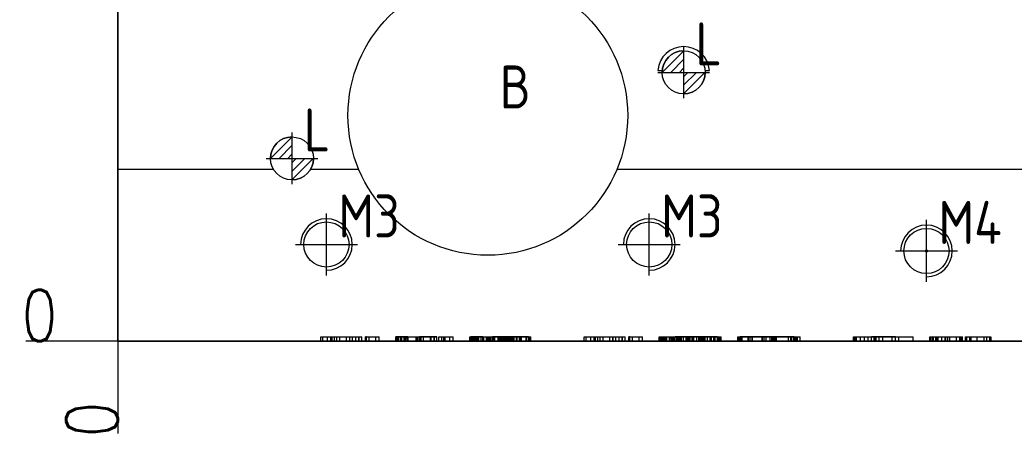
# Model space of a CAD drawing. Header units: millimetres. Extents: x 7176 to 10197, y 11773 to 13427.
# Drawn here: x 7175.7 to 7406.7, y 12001.1 to 12098.5 of the extents above; entities that cross this region are included whole.
import ezdxf

# ---------------------------------------------------------------- set-up
doc = ezdxf.new("R2010")
doc.units = ezdxf.units.MM
doc.linetypes.add('CENTER', pattern=[0])
doc.linetypes.add('DASHED', pattern=[0])
for name, color, linetype, lineweight in [('DIM', 4, 'Continuous', 20), ('LP', 40, 'Continuous', 20), ('LP_W', 1, 'Continuous', 20)]:
    doc.layers.add(name, color=color, linetype=linetype, lineweight=lineweight)
doc.layers.add('TEMP', color=7, linetype='Continuous')
doc.styles.add('gbenor', font='gbenor.shx', dxfattribs={"bigfont": 'gbcbig.shx'})
doc.styles.add('TXT', font='txt.shx', dxfattribs={"width": 0.8, "bigfont": 'ctxt.shx'})
doc.dimstyles.new('零件', dxfattribs={"dimscale": 1.5, "dimtxt": 8, "dimasz": 1, "dimexe": 0, "dimexo": 0, "dimgap": 0, "dimtad": 1, "dimtxsty": 'TXT', "dimcen": 0, "dimclrd": 252, "dimclre": 252, "dimclrt": 4, "dimazin": 3, "dimtp": 0.001, "dimtm": 0.001, "dimtfac": 1, "dimtmove": 0, "dimatfit": 3, "dimlwd": 5, "dimlwe": 5})

# ---------------------------------------------------------------- blocks, each defined once
blk = doc.blocks.new('*D1109')
at = {"layer": 'Defpoints', "color": 0}
for p in [(8798.48, 13203.79), (8813.48, 13203.79), (7198.48, 12023.79)]:
    blk.add_point(p, dxfattribs=at)
at = {"layer": 'DIM', "color": 252, "lineweight": 5}
blk.add_line((8798.48, 13203.79), (8845.94, 13203.79), dxfattribs=at)
at = {"layer": 'DIM', "color": 4, "lineweight": 5, "insert": (8829.71, 13209.79), "char_height": 12, "attachment_point": 5, "style": 'TXT'}
blk.add_mtext('1180', dxfattribs=at)
blk = doc.blocks.new('*D1110')
at = {"layer": 'Defpoints', "color": 0}
for p in [(7183.48, 12023.79), (7198.48, 12023.79), (7198.48, 12023.79)]:
    blk.add_point(p, dxfattribs=at)
at = {"layer": 'DIM', "color": 252, "lineweight": 5}
blk.add_line((7198.48, 12023.79), (7177.08, 12023.79), dxfattribs=at)
at = {"layer": 'DIM', "color": 4, "lineweight": 5, "insert": (7180.28, 12029.79), "char_height": 12, "attachment_point": 5, "style": 'TXT'}
blk.add_mtext('0', dxfattribs=at)
blk = doc.blocks.new('*D1111')
at = {"layer": 'Defpoints', "color": 0}
for p in [(7198.48, 12023.79), (7198.48, 12023.79), (7198.48, 12008.79)]:
    blk.add_point(p, dxfattribs=at)
at = {"layer": 'DIM', "color": 252, "lineweight": 5}
blk.add_line((7198.48, 12023.79), (7198.48, 12002.39), dxfattribs=at)
at = {"layer": 'DIM', "color": 4, "lineweight": 5, "insert": (7192.48, 12005.59), "char_height": 12, "attachment_point": 5, "rotation": 90, "style": 'TXT'}
blk.add_mtext('0', dxfattribs=at)
blk = doc.blocks.new('*D1112')
at = {"layer": 'Defpoints', "color": 0}
for p in [(8798.48, 13218.79), (8798.48, 13203.79), (7198.48, 12023.79)]:
    blk.add_point(p, dxfattribs=at)
at = {"layer": 'DIM', "color": 252, "lineweight": 5}
blk.add_line((8798.48, 13203.79), (8798.48, 13251.25), dxfattribs=at)
at = {"layer": 'DIM', "color": 4, "lineweight": 5, "insert": (8792.48, 13235.02), "char_height": 12, "attachment_point": 5, "rotation": 90, "style": 'TXT'}
blk.add_mtext('1600', dxfattribs=at)
blk = doc.blocks.new('pg_hx_L0')
at = {"color": 230}
for p, q in [((-0.5, -0.003), (0, 0.497)), ((0, 0.6), (0, -0.6)), ((-0.3, 0), (0, 0.3)), ((-0.6, 0), (0.6, 0)), ((-0.1, 0), (0, 0.1)), ((0.5, 0.003), (0, -0.497)), ((0.1, 0), (0, -0.1)), ((0.3, 0), (0, -0.3))]:
    blk.add_line(p, q, dxfattribs=at)
for start, end in [(90, 180), (270, 0)]:
    blk.add_arc((0, 0), 0.5, start, end, dxfattribs=at)
blk = doc.blocks.new('pg_hx_LLL0')
blk.add_blockref('pg_hx_L0', (0, 0))

msp = doc.modelspace()

# ---------------------------------------------------------------- linework, layer by layer
at = {"layer": 'DIM', "color": 252, "linetype": 'DASHED', "lineweight": 5}
msp.add_lwpolyline([(7198.478, 13203.794), (7198.478, 12023.794), (8798.478, 12023.794), (8798.478, 13203.794)], close=True, dxfattribs=at)
at = {"layer": 'LP', "color": 135, "linetype": 'Continuous', "lineweight": 5}
for p, q in [((7198.478, 12023.794), (7198.478, 12553.792)), ((8798.478, 12023.794), (7198.478, 12023.794))]:
    msp.add_line(p, q, dxfattribs=at)
at = {"layer": 'LP', "color": 31, "linetype": 'DASHED', "lineweight": 5, "ltscale": 1.698907}
for p, q in [((7323.976, 12086.767), (7324.98, 12086.767)), ((7334.935, 12086.767), (7335.939, 12086.767)), ((7198.478, 12063.794), (7234.627, 12063.794)), ((7243.288, 12063.794), (7254.458, 12063.794)), ((7314.458, 12063.794), (7316.954, 12063.794))]:
    msp.add_line(p, q, dxfattribs=at)
at = {"layer": 'LP', "color": 42, "linetype": 'Continuous', "lineweight": 5}
for centre, radius in [((7284.458, 12076.294), 32.5), ((7246.958, 12046.294), 5.253), ((7321.958, 12046.294), 5.253), ((7386.378, 12044.794), 5.253)]:
    msp.add_circle(centre, radius, dxfattribs=at)
at = {"layer": 'LP', "color": 31, "linetype": 'Continuous', "lineweight": 5}
msp.add_circle((7386.378, 12044.794), 0.253, dxfattribs=at)
at = {"layer": 'LP', "color": 31, "linetype": 'DASHED', "lineweight": 5, "ltscale": 1.698907}
msp.add_arc((7329.958, 12086.294), 6, 4.52153, 175.47847, dxfattribs=at)
at = {"layer": 'LP', "color": 42, "linetype": 'Continuous', "lineweight": 5}
for centre in [(7246.958, 12046.294), (7321.958, 12046.294), (7386.378, 12044.794)]:
    msp.add_arc(centre, 6, 270, 180, dxfattribs=at)
at = {"layer": 'LP', "color": 31, "linetype": 'DASHED', "lineweight": 5, "ltscale": 1.698907}
msp.add_open_spline([(7316.954, 12063.794), (7426.38, 12063.794)], degree=1, dxfattribs=at)
at = {"layer": 'LP_W', "color": 1, "linetype": 'CENTER', "lineweight": 5, "ltscale": 1.698907}
for p, q in [((7246.958, 12039.094), (7246.958, 12053.494)), ((7321.958, 12039.094), (7321.958, 12053.494)), ((7386.378, 12037.594), (7386.378, 12051.994)), ((7239.758, 12046.294), (7254.158, 12046.294)), ((7314.758, 12046.294), (7329.158, 12046.294)), ((7379.178, 12044.794), (7393.578, 12044.794))]:
    msp.add_line(p, q, dxfattribs=at)
at = {"layer": 'LP_W', "color": 1, "linetype": 'Continuous', "lineweight": 5}
for centre in [(7329.958, 12086.294), (7238.958, 12066.294)]:
    msp.add_circle(centre, 5, dxfattribs=at)
at = {"layer": 'TEMP', "color": 123, "linetype": 'DASHED', "lineweight": 5, "ltscale": 1.70264}
for p, q in [((7245.645, 12023.794), (7245.645, 12024.794)), ((7246.107, 12023.794), (7246.107, 12024.794)), ((7247.222, 12023.794), (7247.222, 12024.794)), ((7248.014, 12023.794), (7248.014, 12024.794)), ((7248.076, 12023.794), (7248.076, 12024.794)), ((7248.329, 12023.794), (7248.329, 12024.794)), ((7248.814, 12023.794), (7248.814, 12024.794)), ((7249.352, 12023.794), (7249.352, 12024.794)), ((7250.106, 12023.794), (7250.106, 12024.794)), ((7251.636, 12023.794), (7251.636, 12024.794)), ((7252.359, 12024.794), (7252.359, 12024.794)), ((7252.359, 12023.794), (7252.359, 12024.794)), ((7252.39, 12023.794), (7252.39, 12024.794)), ((7253.021, 12023.794), (7253.021, 12024.794)), ((7253.805, 12023.794), (7253.805, 12024.794)), ((7254.513, 12023.794), (7254.513, 12024.794)), ((7254.582, 12023.794), (7254.582, 12024.794)), ((7255.159, 12023.794), (7255.159, 12024.794)), ((7256.043, 12023.794), (7256.043, 12024.794)), ((7256.104, 12023.794), (7256.104, 12024.794)), ((7256.281, 12023.794), (7256.281, 12024.794)), ((7256.866, 12023.794), (7256.866, 12024.794)), ((7258.419, 12023.794), (7258.419, 12024.794)), ((7259.196, 12023.794), (7259.196, 12024.794)), ((7263.06, 12023.794), (7263.06, 12024.794)), ((7263.36, 12023.794), (7263.36, 12024.794)), ((7263.736, 12023.794), (7263.736, 12024.794)), ((7264.144, 12023.794), (7264.144, 12024.794)), ((7264.475, 12023.794), (7264.475, 12024.794)), ((7265.013, 12023.794), (7265.013, 12024.794)), ((7265.151, 12023.794), (7265.151, 12024.794)), ((7265.182, 12023.794), (7265.182, 12024.794)), ((7265.198, 12023.794), (7265.198, 12024.794)), ((7265.436, 12023.794), (7265.436, 12024.794)), ((7265.451, 12023.794), (7265.451, 12024.794)), ((7265.905, 12023.794), (7265.905, 12024.794)), ((7265.928, 12023.794), (7265.928, 12024.794)), ((7267.782, 12023.794), (7267.782, 12024.794)), ((7267.828, 12023.794), (7267.828, 12024.794)), ((7268.066, 12023.794), (7268.066, 12024.794)), ((7268.082, 12023.794), (7268.082, 12024.794)), ((7268.189, 12023.794), (7268.189, 12024.794)), ((7268.589, 12023.794), (7268.589, 12024.794)), ((7268.712, 12023.794), (7268.712, 12024.794)), ((7268.966, 12023.794), (7268.966, 12024.794)), ((7269.481, 12023.794), (7269.481, 12024.794)), ((7271.173, 12023.794), (7271.173, 12024.794)), ((7271.265, 12023.794), (7271.265, 12024.794)), ((7271.957, 12023.794), (7271.957, 12024.794)), ((7271.973, 12023.794), (7271.973, 12024.794)), ((7272.573, 12023.794), (7272.573, 12024.794)), ((7273.042, 12023.794), (7273.042, 12024.794)), ((7273.78, 12023.794), (7273.78, 12024.794)), ((7274.272, 12023.794), (7274.272, 12024.794)), ((7274.541, 12023.794), (7274.541, 12024.794)), ((7275.657, 12023.794), (7275.657, 12024.794)), ((7276.433, 12023.794), (7276.433, 12024.794)), ((7280.297, 12023.794), (7280.297, 12024.794)), ((7280.543, 12023.794), (7280.543, 12024.794)), ((7280.658, 12023.794), (7280.658, 12024.794)), ((7280.928, 12023.794), (7280.928, 12024.794)), ((7281.02, 12023.794), (7281.02, 12024.794)), ((7281.351, 12023.794), (7281.351, 12024.794)), ((7281.52, 12023.794), (7281.52, 12024.794)), ((7281.697, 12023.794), (7281.697, 12024.794)), ((7281.966, 12023.794), (7281.966, 12024.794)), ((7282.296, 12023.794), (7282.296, 12024.794)), ((7282.312, 12023.794), (7282.312, 12024.794)), ((7282.404, 12023.794), (7282.404, 12024.794)), ((7282.912, 12023.794), (7282.912, 12024.794)), ((7283.304, 12023.794), (7283.304, 12024.794)), ((7283.319, 12023.794), (7283.319, 12024.794)), ((7283.335, 12023.794), (7283.335, 12024.794)), ((7283.396, 12023.794), (7283.396, 12024.794)), ((7283.427, 12023.794), (7283.427, 12024.794)), ((7283.496, 12023.794), (7283.496, 12024.794)), ((7284.173, 12023.794), (7284.173, 12024.794)), ((7284.481, 12023.794), (7284.481, 12024.794)), ((7284.565, 12023.794), (7284.565, 12024.794)), ((7284.665, 12023.794), (7284.665, 12024.794)), ((7284.75, 12023.794), (7284.75, 12024.794)), ((7284.788, 12024.794), (7284.788, 12024.794)), ((7284.834, 12023.794), (7284.834, 12024.794)), ((7284.911, 12023.794), (7284.911, 12024.794)), ((7285.019, 12023.794), (7285.019, 12024.794)), ((7285.088, 12023.794), (7285.088, 12024.794)), ((7285.511, 12023.794), (7285.511, 12024.794)), ((7285.542, 12024.794), (7285.542, 12023.794)), ((7285.619, 12023.794), (7285.619, 12024.794)), ((7285.78, 12023.794), (7285.78, 12024.794)), ((7286.08, 12023.794), (7286.08, 12024.794)), ((7286.849, 12023.794), (7286.849, 12024.794)), ((7286.895, 12024.794), (7286.895, 12023.794)), ((7286.926, 12023.794), (7286.926, 12024.794)), ((7287.041, 12023.794), (7287.041, 12024.794)), ((7287.103, 12023.794), (7287.103, 12024.794)), ((7287.241, 12023.794), (7287.241, 12024.794)), ((7287.257, 12023.794), (7287.257, 12024.794)), ((7287.357, 12023.794), (7287.357, 12024.794)), ((7287.449, 12023.794), (7287.449, 12024.794)), ((7287.634, 12023.794), (7287.634, 12024.794)), ((7287.649, 12023.794), (7287.649, 12024.794)), ((7287.703, 12023.794), (7287.703, 12024.794)), ((7288.018, 12023.794), (7288.018, 12024.794)), ((7288.218, 12023.794), (7288.218, 12024.794)), ((7288.31, 12023.794), (7288.31, 12024.794)), ((7288.364, 12023.794), (7288.364, 12024.794)), ((7288.456, 12023.794), (7288.456, 12024.794)), ((7288.472, 12023.794), (7288.472, 12024.794)), ((7288.679, 12023.794), (7288.679, 12024.794)), ((7288.895, 12023.794), (7288.895, 12024.794)), ((7288.941, 12023.794), (7288.941, 12024.794)), ((7288.987, 12023.794), (7288.987, 12024.794)), ((7289.272, 12023.794), (7289.272, 12024.794)), ((7289.295, 12023.794), (7289.295, 12024.794)), ((7289.433, 12023.794), (7289.433, 12024.794)), ((7289.718, 12023.794), (7289.718, 12024.794)), ((7289.887, 12023.794), (7289.887, 12024.794)), ((7289.902, 12023.794), (7289.902, 12024.794)), ((7290.002, 12023.794), (7290.002, 12024.794)), ((7290.079, 12023.794), (7290.079, 12024.794)), ((7290.279, 12023.794), (7290.279, 12024.794)), ((7290.594, 12023.794), (7290.594, 12024.794)), ((7291.117, 12023.794), (7291.117, 12024.794)), ((7291.179, 12023.794), (7291.179, 12024.794)), ((7291.21, 12023.794), (7291.21, 12024.794)), ((7291.24, 12023.794), (7291.24, 12024.794)), ((7291.794, 12023.794), (7291.794, 12024.794)), ((7291.986, 12023.794), (7291.986, 12024.794)), ((7292.125, 12023.794), (7292.125, 12024.794)), ((7292.14, 12023.794), (7292.14, 12024.794)), ((7292.186, 12023.794), (7292.186, 12024.794)), ((7292.194, 12023.794), (7292.194, 12024.794)), ((7292.317, 12023.794), (7292.317, 12024.794)), ((7293.355, 12023.794), (7293.355, 12024.794)), ((7293.924, 12023.794), (7293.924, 12024.794)), ((7293.932, 12023.794), (7293.932, 12024.794)), ((7294.017, 12023.794), (7294.017, 12024.794)), ((7294.332, 12023.794), (7294.332, 12024.794)), ((7294.455, 12024.794), (7294.455, 12024.794)), ((7306.827, 12023.794), (7306.827, 12024.794)), ((7307.288, 12023.794), (7307.288, 12024.794)), ((7308.403, 12023.794), (7308.403, 12024.794)), ((7309.196, 12023.794), (7309.196, 12024.794)), ((7309.257, 12023.794), (7309.257, 12024.794)), ((7309.511, 12023.794), (7309.511, 12024.794)), ((7309.995, 12023.794), (7309.995, 12024.794)), ((7310.534, 12023.794), (7310.534, 12024.794)), ((7311.287, 12023.794), (7311.287, 12024.794)), ((7312.818, 12023.794), (7312.818, 12024.794)), ((7313.541, 12023.794), (7313.541, 12024.794)), ((7313.541, 12024.794), (7313.541, 12024.794)), ((7313.571, 12023.794), (7313.571, 12024.794)), ((7314.202, 12023.794), (7314.202, 12024.794)), ((7314.986, 12023.794), (7314.986, 12024.794)), ((7315.694, 12023.794), (7315.694, 12024.794)), ((7315.763, 12023.794), (7315.763, 12024.794)), ((7316.34, 12023.794), (7316.34, 12024.794)), ((7317.224, 12023.794), (7317.224, 12024.794)), ((7317.286, 12023.794), (7317.286, 12024.794)), ((7317.463, 12023.794), (7317.463, 12024.794)), ((7318.047, 12023.794), (7318.047, 12024.794)), ((7319.601, 12023.794), (7319.601, 12024.794)), ((7320.377, 12023.794), (7320.377, 12024.794)), ((7324.241, 12023.794), (7324.241, 12024.794)), ((7324.541, 12024.794), (7324.541, 12024.794)), ((7324.572, 12023.794), (7324.572, 12024.794)), ((7324.656, 12023.794), (7324.656, 12024.794)), ((7324.71, 12023.794), (7324.71, 12024.794)), ((7325.01, 12023.794), (7325.01, 12024.794)), ((7325.233, 12023.794), (7325.233, 12024.794)), ((7325.264, 12023.794), (7325.264, 12024.794)), ((7325.356, 12023.794), (7325.356, 12024.794)), ((7325.579, 12024.794), (7325.579, 12024.794)), ((7325.71, 12023.794), (7325.71, 12024.794)), ((7326.056, 12023.794), (7326.056, 12024.794)), ((7326.702, 12023.794), (7326.702, 12024.794)), ((7326.717, 12023.794), (7326.717, 12024.794)), ((7327.14, 12023.794), (7327.14, 12024.794)), ((7327.363, 12023.794), (7327.363, 12024.794)), ((7327.44, 12023.794), (7327.44, 12024.794)), ((7327.502, 12023.794), (7327.502, 12024.794)), ((7327.817, 12023.794), (7327.817, 12024.794)), ((7327.879, 12024.794), (7327.879, 12023.794)), ((7327.894, 12023.794), (7327.894, 12024.794)), ((7327.909, 12023.794), (7327.909, 12024.794)), ((7327.94, 12023.794), (7327.94, 12024.794)), ((7328.386, 12023.794), (7328.386, 12024.794)), ((7328.417, 12023.794), (7328.417, 12024.794)), ((7328.478, 12023.794), (7328.478, 12024.794)), ((7328.54, 12023.794), (7328.54, 12024.794)), ((7328.663, 12023.794), (7328.663, 12024.794)), ((7328.686, 12023.794), (7328.686, 12024.794)), ((7328.717, 12023.794), (7328.717, 12024.794)), ((7328.748, 12023.794), (7328.748, 12024.794)), ((7328.778, 12023.794), (7328.778, 12024.794)), ((7328.817, 12023.794), (7328.817, 12024.794)), ((7328.855, 12023.794), (7328.855, 12024.794)), ((7329.124, 12023.794), (7329.124, 12024.794)), ((7329.471, 12023.794), (7329.471, 12024.794)), ((7329.909, 12023.794), (7329.909, 12024.794)), ((7330.555, 12023.794), (7330.555, 12024.794)), ((7330.57, 12023.794), (7330.57, 12024.794)), ((7330.962, 12023.794), (7330.962, 12024.794)), ((7331.001, 12023.794), (7331.001, 12024.794)), ((7331.186, 12023.794), (7331.186, 12024.794)), ((7331.255, 12023.794), (7331.255, 12024.794)), ((7331.332, 12023.794), (7331.332, 12024.794)), ((7331.347, 12023.794), (7331.347, 12024.794)), ((7331.378, 12023.794), (7331.378, 12024.794)), ((7331.485, 12023.794), (7331.485, 12024.794)), ((7331.908, 12023.794), (7331.908, 12024.794)), ((7331.916, 12023.794), (7331.916, 12024.794)), ((7332.039, 12023.794), (7332.039, 12024.794)), ((7332.085, 12023.794), (7332.085, 12024.794)), ((7332.293, 12023.794), (7332.293, 12024.794)), ((7333.047, 12023.794), (7333.047, 12024.794)), ((7333.47, 12023.794), (7333.47, 12024.794)), ((7333.485, 12023.794), (7333.485, 12024.794)), ((7333.577, 12023.794), (7333.577, 12024.794)), ((7333.677, 12023.794), (7333.677, 12024.794)), ((7333.962, 12023.794), (7333.962, 12024.794)), ((7334.2, 12023.794), (7334.2, 12024.794)), ((7334.292, 12023.794), (7334.292, 12024.794)), ((7334.323, 12023.794), (7334.323, 12024.794)), ((7334.462, 12023.794), (7334.462, 12024.794)), ((7334.562, 12023.794), (7334.562, 12024.794)), ((7334.654, 12023.794), (7334.654, 12024.794)), ((7334.854, 12023.794), (7334.854, 12024.794)), ((7334.885, 12023.794), (7334.885, 12024.794)), ((7334.985, 12023.794), (7334.985, 12024.794)), ((7335.469, 12023.794), (7335.469, 12024.794)), ((7336.084, 12023.794), (7336.084, 12024.794)), ((7336.246, 12023.794), (7336.246, 12024.794)), ((7336.292, 12023.794), (7336.292, 12024.794)), ((7336.423, 12024.794), (7336.423, 12024.794)), ((7336.461, 12023.794), (7336.461, 12024.794)), ((7336.969, 12023.794), (7336.969, 12024.794)), ((7337.176, 12023.794), (7337.176, 12024.794)), ((7337.299, 12024.794), (7337.299, 12024.794)), ((7337.83, 12023.794), (7337.83, 12024.794)), ((7337.853, 12023.794), (7337.853, 12024.794)), ((7338.23, 12023.794), (7338.23, 12024.794)), ((7338.238, 12024.794), (7338.233, 12024.794)), ((7338.291, 12023.794), (7338.291, 12024.794)), ((7338.307, 12023.794), (7338.307, 12024.794)), ((7338.336, 12024.794), (7338.335, 12024.794)), ((7338.422, 12024.794), (7338.422, 12024.794)), ((7338.699, 12023.794), (7338.699, 12024.794)), ((7342.563, 12023.794), (7342.563, 12024.794)), ((7342.878, 12023.794), (7342.878, 12024.794)), ((7343.124, 12023.794), (7343.124, 12024.794)), ((7343.409, 12023.794), (7343.409, 12024.794)), ((7343.539, 12023.794), (7343.539, 12024.794)), ((7344.908, 12023.794), (7344.908, 12024.794)), ((7344.939, 12023.794), (7344.939, 12024.794)), ((7344.954, 12023.794), (7344.954, 12024.794)), ((7345.408, 12023.794), (7345.408, 12024.794)), ((7345.854, 12023.794), (7345.854, 12024.794)), ((7345.87, 12023.794), (7345.87, 12024.794)), ((7345.885, 12023.794), (7345.885, 12024.794)), ((7348.169, 12023.794), (7348.169, 12024.794)), ((7348.2, 12023.794), (7348.2, 12024.794)), ((7348.638, 12023.794), (7348.638, 12024.794)), ((7349.13, 12023.794), (7349.13, 12024.794)), ((7349.161, 12023.794), (7349.161, 12024.794)), ((7350.03, 12023.794), (7350.03, 12024.794)), ((7350.453, 12023.794), (7350.453, 12024.794)), ((7350.53, 12023.794), (7350.53, 12024.794)), ((7350.591, 12023.794), (7350.591, 12024.794)), ((7350.645, 12023.794), (7350.645, 12024.794)), ((7350.861, 12023.794), (7350.861, 12024.794)), ((7350.991, 12023.794), (7350.991, 12024.794)), ((7351.022, 12023.794), (7351.022, 12024.794)), ((7351.053, 12023.794), (7351.053, 12024.794)), ((7351.322, 12023.794), (7351.322, 12024.794)), ((7351.507, 12023.794), (7351.507, 12024.794)), ((7354.283, 12023.794), (7354.283, 12024.794)), ((7354.844, 12023.794), (7354.844, 12024.794)), ((7355.006, 12023.794), (7355.006, 12024.794)), ((7355.052, 12023.794), (7355.052, 12024.794)), ((7355.475, 12023.794), (7355.475, 12024.794)), ((7355.544, 12023.794), (7355.544, 12024.794)), ((7355.598, 12023.794), (7355.598, 12024.794)), ((7355.636, 12023.794), (7355.636, 12024.794)), ((7355.713, 12023.794), (7355.713, 12024.794)), ((7355.759, 12023.794), (7355.759, 12024.794)), ((7356.121, 12023.794), (7356.121, 12024.794)), ((7356.236, 12023.794), (7356.236, 12024.794)), ((7356.252, 12023.794), (7356.252, 12024.794)), ((7356.267, 12023.794), (7356.267, 12024.794)), ((7356.39, 12023.794), (7356.39, 12024.794)), ((7357.051, 12023.794), (7357.051, 12024.794)), ((7369.423, 12023.794), (7369.423, 12024.794)), ((7369.546, 12023.794), (7369.546, 12024.794)), ((7369.754, 12023.794), (7369.754, 12024.794)), ((7369.862, 12023.794), (7369.862, 12024.794)), ((7370.1, 12023.794), (7370.1, 12024.794)), ((7371.992, 12023.794), (7371.992, 12024.794)), ((7372.823, 12023.794), (7372.823, 12024.794)), ((7373.569, 12023.794), (7373.569, 12024.794)), ((7374.215, 12023.794), (7374.215, 12024.794)), ((7374.414, 12023.794), (7374.414, 12024.794)), ((7374.653, 12023.794), (7374.653, 12024.794)), ((7374.699, 12023.794), (7374.699, 12024.794)), ((7375.407, 12023.794), (7375.407, 12024.794)), ((7376.229, 12023.794), (7376.229, 12024.794)), ((7378.367, 12023.794), (7378.367, 12024.794)), ((7379.144, 12023.794), (7379.144, 12024.794)), ((7379.975, 12023.794), (7379.975, 12024.794)), ((7383.266, 12023.794), (7383.266, 12024.794)), ((7387.13, 12023.794), (7387.13, 12024.794)), ((7387.43, 12023.794), (7387.43, 12024.794)), ((7387.822, 12023.794), (7387.822, 12024.794)), ((7387.872, 12024.794), (7387.871, 12024.794)), ((7387.991, 12023.794), (7387.991, 12024.794)), ((7388.545, 12023.794), (7388.545, 12024.794)), ((7388.845, 12023.794), (7388.845, 12024.794)), ((7388.914, 12023.794), (7388.914, 12024.794)), ((7389.914, 12023.794), (7389.914, 12024.794)), ((7390.706, 12023.794), (7390.706, 12024.794)), ((7390.721, 12023.794), (7390.721, 12024.794)), ((7390.86, 12023.794), (7390.86, 12024.794)), ((7391.352, 12023.794), (7391.352, 12024.794)), ((7391.806, 12023.794), (7391.806, 12024.794)), ((7391.836, 12023.794), (7391.836, 12024.794)), ((7393.367, 12023.794), (7393.367, 12024.794)), ((7394.12, 12023.794), (7394.12, 12024.794)), ((7394.228, 12023.794), (7394.228, 12024.794)), ((7394.405, 12023.794), (7394.405, 12024.794)), ((7394.474, 12023.794), (7394.474, 12024.794)), ((7394.628, 12023.794), (7394.628, 12024.794)), ((7394.782, 12023.794), (7394.782, 12024.794)), ((7395.466, 12023.794), (7395.466, 12024.794)), ((7395.766, 12023.794), (7395.766, 12024.794)), ((7396.412, 12023.794), (7396.412, 12024.794)), ((7396.566, 12024.794), (7396.566, 12023.794)), ((7396.566, 12024.794), (7396.566, 12024.794)), ((7396.658, 12023.794), (7396.658, 12024.794)), ((7396.774, 12023.794), (7396.774, 12024.794)), ((7399.796, 12023.794), (7399.796, 12024.794)), ((7400.38, 12023.794), (7400.38, 12024.794)), ((7401.073, 12023.794), (7401.073, 12024.794)), ((7401.303, 12023.794), (7401.303, 12024.794)), ((7401.311, 12023.794), (7401.311, 12024.794))]:
    msp.add_line(p, q, dxfattribs=at)
at = {"layer": 'TEMP', "color": 123, "linetype": 'Continuous', "lineweight": 5}
for p, q in [((7245.645, 12024.794), (7252.359, 12024.794)), ((7248.329, 12024.794), (7251.636, 12024.794)), ((7249.352, 12024.794), (7254.582, 12024.794)), ((7253.021, 12024.794), (7255.159, 12024.794)), ((7256.281, 12024.794), (7256.043, 12024.794)), ((7256.104, 12024.794), (7256.866, 12024.794)), ((7265.905, 12024.794), (7263.06, 12024.794)), ((7265.013, 12024.794), (7265.151, 12024.794)), ((7265.182, 12024.794), (7265.198, 12023.794)), ((7265.451, 12024.794), (7265.436, 12023.794)), ((7265.451, 12024.794), (7271.173, 12024.794)), ((7267.828, 12024.794), (7268.189, 12024.794)), ((7268.066, 12024.794), (7268.082, 12023.794)), ((7272.573, 12024.794), (7268.589, 12024.794)), ((7271.957, 12024.794), (7271.973, 12023.794)), ((7273.042, 12024.794), (7274.541, 12024.794)), ((7274.272, 12024.794), (7275.657, 12024.794)), ((7280.297, 12024.794), (7281.697, 12024.794)), ((7280.435, 12024.794), (7280.435, 12023.794)), ((7283.319, 12024.794), (7280.543, 12024.794)), ((7282.296, 12024.794), (7282.312, 12023.794)), ((7282.312, 12024.794), (7282.404, 12024.794)), ((7283.304, 12024.794), (7283.319, 12023.794)), ((7283.427, 12024.794), (7284.834, 12024.794)), ((7284.788, 12024.794), (7284.788, 12023.794)), ((7284.957, 12023.794), (7284.957, 12024.794)), ((7285.388, 12024.794), (7285.388, 12023.794)), ((7293.924, 12024.794), (7285.511, 12024.794)), ((7287.257, 12024.794), (7287.241, 12023.794)), ((7287.257, 12024.794), (7292.14, 12024.794)), ((7287.649, 12024.794), (7287.634, 12023.794)), ((7288.472, 12024.794), (7288.456, 12023.794)), ((7289.887, 12024.794), (7289.902, 12023.794)), ((7292.14, 12024.794), (7292.125, 12023.794)), ((7292.194, 12024.794), (7292.186, 12023.794)), ((7293.924, 12024.794), (7293.932, 12023.794)), ((7294.047, 12023.794), (7294.047, 12024.794)), ((7294.455, 12023.794), (7294.455, 12024.794)), ((7306.827, 12024.794), (7313.541, 12024.794)), ((7309.511, 12024.794), (7312.818, 12024.794)), ((7310.534, 12024.794), (7315.763, 12024.794)), ((7314.202, 12024.794), (7316.34, 12024.794)), ((7317.463, 12024.794), (7317.224, 12024.794)), ((7317.286, 12024.794), (7318.047, 12024.794)), ((7324.241, 12024.794), (7327.363, 12024.794)), ((7324.541, 12024.794), (7324.541, 12023.794)), ((7324.587, 12023.794), (7324.572, 12024.794)), ((7324.71, 12024.794), (7327.909, 12024.794)), ((7325.579, 12024.794), (7325.579, 12023.794)), ((7326.717, 12024.794), (7326.702, 12023.794)), ((7327.817, 12024.794), (7328.817, 12024.794)), ((7327.909, 12024.794), (7327.894, 12023.794)), ((7328.663, 12024.794), (7328.002, 12024.794)), ((7328.478, 12024.794), (7328.417, 12024.794)), ((7331.908, 12024.794), (7328.717, 12024.794)), ((7330.57, 12024.794), (7330.555, 12023.794)), ((7331.347, 12024.794), (7331.332, 12023.794)), ((7334.562, 12024.794), (7331.485, 12024.794)), ((7331.908, 12024.794), (7331.916, 12023.794)), ((7333.47, 12024.794), (7333.485, 12023.794)), ((7337.853, 12024.794), (7333.962, 12024.794)), ((7335.469, 12024.794), (7338.699, 12024.794)), ((7336.423, 12023.794), (7336.423, 12024.794)), ((7337.299, 12023.794), (7337.299, 12024.794)), ((7338.307, 12024.794), (7338.291, 12023.794)), ((7338.338, 12023.794), (7338.338, 12024.794)), ((7338.422, 12023.794), (7338.422, 12024.794)), ((7342.763, 12024.794), (7342.763, 12023.794)), ((7342.878, 12024.794), (7344.939, 12024.794)), ((7344.908, 12024.794), (7343.124, 12024.794)), ((7343.286, 12024.794), (7343.286, 12023.794)), ((7355.598, 12024.794), (7343.409, 12024.794)), ((7344.954, 12024.794), (7344.939, 12023.794)), ((7345.87, 12024.794), (7345.885, 12023.794)), ((7350.768, 12023.794), (7350.768, 12024.794)), ((7355.475, 12024.794), (7356.121, 12024.794)), ((7356.236, 12024.794), (7356.252, 12023.794)), ((7369.423, 12024.794), (7369.862, 12024.794)), ((7369.546, 12024.794), (7374.653, 12024.794)), ((7379.144, 12024.794), (7373.569, 12024.794)), ((7374.414, 12024.794), (7374.699, 12024.794)), ((7378.367, 12024.794), (7383.266, 12024.794)), ((7387.13, 12024.794), (7390.86, 12024.794)), ((7387.868, 12024.794), (7387.868, 12023.794)), ((7387.991, 12024.794), (7394.628, 12024.794)), ((7390.721, 12024.794), (7390.706, 12023.794)), ((7391.836, 12024.794), (7391.806, 12024.794)), ((7395.766, 12024.794), (7398.158, 12024.794)), ((7401.311, 12024.794), (7401.303, 12023.794))]:
    msp.add_line(p, q, dxfattribs=at)
at = {"layer": 'TEMP', "color": 155, "linetype": 'DASHED', "lineweight": 5, "ltscale": 1.70264}
for p, q in [((7281.197, 12023.794), (7281.197, 12024.794)), ((7287.757, 12023.794), (7287.757, 12024.794)), ((7293.448, 12023.794), (7293.448, 12024.794)), ((7328.002, 12023.794), (7328.002, 12024.794)), ((7338.076, 12023.794), (7338.076, 12024.794)), ((7348.292, 12023.794), (7348.292, 12024.794)), ((7351.084, 12023.794), (7351.084, 12024.794)), ((7351.291, 12023.794), (7351.291, 12024.794)), ((7371.015, 12023.794), (7371.015, 12024.794)), ((7389.091, 12023.794), (7389.091, 12024.794)), ((7398.158, 12023.794), (7398.158, 12024.794))]:
    msp.add_line(p, q, dxfattribs=at)
at = {"layer": 'TEMP', "color": 123, "linetype": 'DASHED', "lineweight": 5, "ltscale": 1.70264}
for points, degree in [([(7245.645, 12024.794), (7246.599, 12024.794), (7247.409, 12024.794), (7248.076, 12024.794)], 3), ([(7248.076, 12024.794), (7248.322, 12024.794), (7248.568, 12024.794), (7248.814, 12024.794)], 3), ([(7248.814, 12024.794), (7249.004, 12024.794), (7249.184, 12024.794), (7249.352, 12024.794)], 3), ([(7249.352, 12024.794), (7251.095, 12024.794), (7252.839, 12024.794), (7254.582, 12024.794)], 3), ([(7254.582, 12024.794), (7254.795, 12024.794), (7254.988, 12024.794), (7255.159, 12024.794)], 3), ([(7256.043, 12024.794), (7256.064, 12024.794), (7256.084, 12024.794), (7256.104, 12024.794)], 3), ([(7256.104, 12024.794), (7256.358, 12024.794), (7256.612, 12024.794), (7256.866, 12024.794)], 3), ([(7258.419, 12024.794), (7258.678, 12024.794), (7258.937, 12024.794), (7259.196, 12024.794)], 3), ([(7263.06, 12024.794), (7263.818, 12024.794), (7264.526, 12024.794), (7265.182, 12024.794)], 3), ([(7265.182, 12024.794), (7265.423, 12024.794), (7265.664, 12024.794), (7265.905, 12024.794)], 3), ([(7265.905, 12024.794), (7266.625, 12024.794), (7267.346, 12024.794), (7268.066, 12024.794)], 3), ([(7268.066, 12024.794), (7268.107, 12024.794), (7268.148, 12024.794), (7268.189, 12024.794)], 3), ([(7268.189, 12024.794), (7268.327, 12024.794), (7268.461, 12024.794), (7268.589, 12024.794)], 3), ([(7268.712, 12024.794), (7270.194, 12024.794), (7271.276, 12024.794), (7271.957, 12024.794)], 3), ([(7271.957, 12024.794), (7272.163, 12024.794), (7272.368, 12024.794), (7272.573, 12024.794)], 3), ([(7273.042, 12024.794), (7274.172, 12024.794), (7275.303, 12024.794), (7276.433, 12024.794)], 3), ([(7280.297, 12024.794), (7280.342, 12024.794), (7280.388, 12024.794), (7280.435, 12024.794)], 3), ([(7280.435, 12024.794), (7280.435, 12023.794)], 1), ([(7280.543, 12024.794), (7281.017, 12024.794), (7281.492, 12024.794), (7281.966, 12024.794)], 3), ([(7281.966, 12024.794), (7282.076, 12024.794), (7282.186, 12024.794), (7282.296, 12024.794)], 3), ([(7282.296, 12024.794), (7282.701, 12024.794), (7283.037, 12024.794), (7283.304, 12024.794)], 3), ([(7283.304, 12024.794), (7283.432, 12024.794), (7283.496, 12024.794), (7283.496, 12024.794)], 3), ([(7283.496, 12024.794), (7283.942, 12024.794), (7284.388, 12024.794), (7284.834, 12024.794)], 3), ([(7284.788, 12024.794), (7284.788, 12023.794)], 1), ([(7284.873, 12024.794), (7284.868, 12024.794), (7284.861, 12024.794), (7284.855, 12024.794)], 3), ([(7284.957, 12023.794), (7284.957, 12024.794)], 1), ([(7285.088, 12024.794), (7285.188, 12024.794), (7285.288, 12024.794), (7285.388, 12024.794)], 3), ([(7285.388, 12024.794), (7285.388, 12023.794)], 1), ([(7285.511, 12024.794), (7286.224, 12024.794), (7286.936, 12024.794), (7287.649, 12024.794)], 3), ([(7287.649, 12024.794), (7288.064, 12024.794), (7288.479, 12024.794), (7288.895, 12024.794)], 3), ([(7288.895, 12024.794), (7289.197, 12024.794), (7289.528, 12024.794), (7289.887, 12024.794)], 3), ([(7290.079, 12024.794), (7290.651, 12024.794), (7291.222, 12024.794), (7291.794, 12024.794)], 3), ([(7291.794, 12024.794), (7292.504, 12024.794), (7293.214, 12024.794), (7293.924, 12024.794)], 3), ([(7294.047, 12023.794), (7294.047, 12024.794)], 1), ([(7294.048, 12024.794), (7294.142, 12024.794), (7294.237, 12024.794), (7294.332, 12024.794)], 3), ([(7294.455, 12023.794), (7294.455, 12024.794)], 1), ([(7306.827, 12024.794), (7307.781, 12024.794), (7308.591, 12024.794), (7309.257, 12024.794)], 3), ([(7309.257, 12024.794), (7309.503, 12024.794), (7309.749, 12024.794), (7309.995, 12024.794)], 3), ([(7309.996, 12024.794), (7310.186, 12024.794), (7310.365, 12024.794), (7310.534, 12024.794)], 3), ([(7310.534, 12024.794), (7312.277, 12024.794), (7314.02, 12024.794), (7315.763, 12024.794)], 3), ([(7315.763, 12024.794), (7315.977, 12024.794), (7316.169, 12024.794), (7316.34, 12024.794)], 3), ([(7317.224, 12024.794), (7317.245, 12024.794), (7317.266, 12024.794), (7317.286, 12024.794)], 3), ([(7317.286, 12024.794), (7317.54, 12024.794), (7317.793, 12024.794), (7318.047, 12024.794)], 3), ([(7319.601, 12024.794), (7319.86, 12024.794), (7320.119, 12024.794), (7320.377, 12024.794)], 3), ([(7324.241, 12024.794), (7324.36, 12024.794), (7324.475, 12024.794), (7324.587, 12024.794)], 3), ([(7324.541, 12024.794), (7324.541, 12023.794)], 1), ([(7324.587, 12024.794), (7324.587, 12023.794)], 1), ([(7324.71, 12024.794), (7325.379, 12024.794), (7326.048, 12024.794), (7326.717, 12024.794)], 3), ([(7325.579, 12024.794), (7325.579, 12023.794)], 1), ([(7326.717, 12024.794), (7327.084, 12024.794), (7327.45, 12024.794), (7327.817, 12024.794)], 3), ([(7327.817, 12024.794), (7328.171, 12024.794), (7328.461, 12024.794), (7328.686, 12024.794)], 3), ([(7328.686, 12024.794), (7328.799, 12024.794), (7328.855, 12024.794), (7328.855, 12024.794)], 3), ([(7328.855, 12024.794), (7329.207, 12024.794), (7329.558, 12024.794), (7329.909, 12024.794)], 3), ([(7329.909, 12024.794), (7330.575, 12024.794), (7331.242, 12024.794), (7331.908, 12024.794)], 3), ([(7331.908, 12024.794), (7331.995, 12024.794), (7332.039, 12024.794), (7332.039, 12024.794)], 3), ([(7331.989, 12024.794), (7331.984, 12024.794), (7331.979, 12024.794), (7331.973, 12024.794)], 3), ([(7332.039, 12024.794), (7332.671, 12024.794), (7333.148, 12024.794), (7333.47, 12024.794)], 3), ([(7333.47, 12024.794), (7333.587, 12024.794), (7333.657, 12024.794), (7333.677, 12024.794)], 3), ([(7333.677, 12024.794), (7333.964, 12024.794), (7334.226, 12024.794), (7334.462, 12024.794)], 3), ([(7334.654, 12024.794), (7335.256, 12024.794), (7335.859, 12024.794), (7336.461, 12024.794)], 3), ([(7336.423, 12023.794), (7336.423, 12024.794)], 1), ([(7336.461, 12024.794), (7337.051, 12024.794), (7337.64, 12024.794), (7338.23, 12024.794)], 3), ([(7337.299, 12023.794), (7337.299, 12024.794)], 1), ([(7338.338, 12023.794), (7338.338, 12024.794)], 1), ([(7338.338, 12024.794), (7338.456, 12024.794), (7338.577, 12024.794), (7338.699, 12024.794)], 3), ([(7338.422, 12023.794), (7338.422, 12024.794)], 1), ([(7342.563, 12024.794), (7342.631, 12024.794), (7342.698, 12024.794), (7342.763, 12024.794)], 3), ([(7342.701, 12024.794), (7342.693, 12024.794), (7342.686, 12024.794), (7342.678, 12024.794)], 3), ([(7342.763, 12024.794), (7342.763, 12023.794)], 1), ([(7342.878, 12024.794), (7343.014, 12024.794), (7343.15, 12024.794), (7343.285, 12024.794)], 3), ([(7343.286, 12024.794), (7343.286, 12023.794)], 1), ([(7343.409, 12024.794), (7344.075, 12024.794), (7344.742, 12024.794), (7345.408, 12024.794)], 3), ([(7345.408, 12024.794), (7346.485, 12024.794), (7347.561, 12024.794), (7348.638, 12024.794)], 3), ([(7348.638, 12024.794), (7349.307, 12024.794), (7349.976, 12024.794), (7350.645, 12024.794)], 3), ([(7350.768, 12023.794), (7350.768, 12024.794)], 1), ([(7350.769, 12024.794), (7352.171, 12024.794), (7353.343, 12024.794), (7354.283, 12024.794)], 3), ([(7350.861, 12024.794), (7350.851, 12024.794), (7350.842, 12024.794), (7350.832, 12024.794)], 3), ([(7354.283, 12024.794), (7354.514, 12024.794), (7354.701, 12024.794), (7354.844, 12024.794)], 3), ([(7354.844, 12024.794), (7355.167, 12024.794), (7355.431, 12024.794), (7355.636, 12024.794)], 3), ([(7355.661, 12024.794), (7355.653, 12024.794), (7355.645, 12024.794), (7355.637, 12024.794)], 3), ([(7355.76, 12024.794), (7355.957, 12024.794), (7356.121, 12024.794), (7356.252, 12024.794)], 3), ([(7356.926, 12024.794), (7356.922, 12024.794), (7356.918, 12024.794), (7356.913, 12024.794)], 3), ([(7369.423, 12024.794), (7369.465, 12024.794), (7369.506, 12024.794), (7369.546, 12024.794)], 3), ([(7369.546, 12024.794), (7370.362, 12024.794), (7371.177, 12024.794), (7371.992, 12024.794)], 3), ([(7371.992, 12024.794), (7372.269, 12024.794), (7372.546, 12024.794), (7372.823, 12024.794)], 3), ([(7372.823, 12024.794), (7373.433, 12024.794), (7374.043, 12024.794), (7374.653, 12024.794)], 3), ([(7374.653, 12024.794), (7374.668, 12024.794), (7374.684, 12024.794), (7374.699, 12024.794)], 3), ([(7375.407, 12024.794), (7376.393, 12024.794), (7377.38, 12024.794), (7378.367, 12024.794)], 3), ([(7378.367, 12024.794), (7378.626, 12024.794), (7378.885, 12024.794), (7379.144, 12024.794)], 3), ([(7379.144, 12024.794), (7379.477, 12024.794), (7379.754, 12024.794), (7379.975, 12024.794)], 3), ([(7379.975, 12024.794), (7381.072, 12024.794), (7382.169, 12024.794), (7383.266, 12024.794)], 3), ([(7387.13, 12024.794), (7387.372, 12024.794), (7387.617, 12024.794), (7387.868, 12024.794)], 3), ([(7387.868, 12024.794), (7387.868, 12023.794)], 1), ([(7387.991, 12024.794), (7388.632, 12024.794), (7389.273, 12024.794), (7389.914, 12024.794)], 3), ([(7394.405, 12024.794), (7394.656, 12024.794), (7394.781, 12024.794), (7394.782, 12024.794)], 3), ([(7394.683, 12024.794), (7394.675, 12024.794), (7394.666, 12024.794), (7394.657, 12024.794)], 3), ([(7399.796, 12024.794), (7400.129, 12024.794), (7400.324, 12024.794), (7400.38, 12024.794)], 3), ([(7400.38, 12024.794), (7400.565, 12024.794), (7400.796, 12024.794), (7401.073, 12024.794)], 3), ([(7400.398, 12024.794), (7400.392, 12024.794), (7400.387, 12024.794), (7400.381, 12024.794)], 3)]:
    msp.add_open_spline(points, degree=degree, dxfattribs=at)
for points, knots in [([(7256.867, 12024.794), (7257.399, 12024.794), (7257.74, 12024.794), (7258.104, 12024.794), (7258.246, 12024.794), (7258.385, 12024.794), (7258.419, 12024.794), (7258.419, 12024.794), (7258.419, 12024.794), (7258.419, 12024.794)], [0, 0, 0, 0, 0.0144305, 0.0144305, 0.0352768, 0.0352768, 0.0561232, 0.0561232, 1, 1, 1, 1]), ([(7268.589, 12024.794), (7268.671, 12024.794), (7268.712, 12024.794), (7268.712, 12024.794), (7268.712, 12024.794), (7268.712, 12024.794)], [0, 0, 0, 0, 0.070501, 0.070501, 1, 1, 1, 1]), ([(7280.437, 12024.794), (7280.436, 12024.794), (7280.435, 12024.794), (7280.435, 12024.794), (7280.435, 12024.794), (7280.435, 12024.794), (7280.471, 12024.794), (7280.543, 12024.794)], [0, 0, 0, 0, 0.0274389, 0.0274389, 0.7244419, 0.7244419, 1, 1, 1, 1]), ([(7284.834, 12024.794), (7284.916, 12024.794), (7284.957, 12024.794), (7284.957, 12024.794), (7284.957, 12024.794), (7284.957, 12024.794)], [0, 0, 0, 0, 0.2968977, 0.2968977, 1, 1, 1, 1]), ([(7284.958, 12024.794), (7284.957, 12024.794), (7284.957, 12024.794), (7284.957, 12024.794), (7284.957, 12024.794), (7284.957, 12024.794), (7285.001, 12024.794), (7285.088, 12024.794)], [0, 0, 0, 0, 0.0120558, 0.0120558, 0.7177307, 0.7177307, 1, 1, 1, 1]), ([(7285.388, 12024.794), (7285.388, 12024.794), (7285.388, 12024.794), (7285.388, 12024.794), (7285.429, 12024.794), (7285.511, 12024.794)], [0, 0, 0, 0, 0.7022184, 0.7022184, 1, 1, 1, 1]), ([(7289.887, 12024.794), (7290.015, 12024.794), (7290.079, 12024.794), (7290.079, 12024.794), (7290.079, 12024.794), (7290.079, 12024.794)], [0, 0, 0, 0, 0.9979131, 0.9979131, 1, 1, 1, 1]), ([(7293.924, 12024.794), (7294.006, 12024.794), (7294.047, 12024.794), (7294.047, 12024.794), (7294.047, 12024.794), (7294.047, 12024.794), (7294.047, 12024.794), (7294.047, 12024.794)], [0, 0, 0, 0, 0.2908726, 0.2908726, 0.9998814, 0.9998814, 1, 1, 1, 1]), ([(7294.332, 12024.794), (7294.414, 12024.794), (7294.455, 12024.794), (7294.455, 12024.794), (7294.455, 12024.794), (7294.455, 12024.794)], [0, 0, 0, 0, 0.4360135, 0.4360135, 1, 1, 1, 1]), ([(7318.048, 12024.794), (7318.58, 12024.794), (7318.921, 12024.794), (7319.285, 12024.794), (7319.428, 12024.794), (7319.566, 12024.794), (7319.601, 12024.794), (7319.601, 12024.794), (7319.601, 12024.794), (7319.601, 12024.794)], [0, 0, 0, 0, 0.0144305, 0.0144305, 0.0352768, 0.0352768, 0.0561232, 0.0561232, 1, 1, 1, 1]), ([(7324.588, 12024.794), (7324.587, 12024.794), (7324.587, 12024.794), (7324.587, 12024.794), (7324.587, 12024.794), (7324.587, 12024.794), (7324.628, 12024.794), (7324.71, 12024.794)], [0, 0, 0, 0, 0.0263676, 0.0263676, 0.6884397, 0.6884397, 1, 1, 1, 1]), ([(7328.663, 12024.794), (7328.678, 12024.794), (7328.702, 12024.794), (7328.74, 12024.794), (7328.748, 12024.794), (7328.748, 12024.794), (7328.711, 12024.794), (7328.639, 12024.794)], [0, 0, 0, 0, 0.2683217, 0.2683217, 0.4551407, 0.4551407, 1, 1, 1, 1]), ([(7334.462, 12024.794), (7334.59, 12024.794), (7334.654, 12024.794), (7334.654, 12024.794), (7334.654, 12024.794), (7334.654, 12024.794)], [0, 0, 0, 0, 0.9981658, 0.9981658, 1, 1, 1, 1]), ([(7338.23, 12024.794), (7338.302, 12024.794), (7338.338, 12024.794), (7338.338, 12024.794), (7338.338, 12024.794), (7338.338, 12024.794), (7338.338, 12024.794), (7338.337, 12024.794)], [0, 0, 0, 0, 0.2930229, 0.2930229, 0.988959, 0.988959, 1, 1, 1, 1]), ([(7342.763, 12024.794), (7342.763, 12024.794), (7342.763, 12024.794), (7342.763, 12024.794), (7342.801, 12024.794), (7342.878, 12024.794)], [0, 0, 0, 0, 0.7393744, 0.7393744, 1, 1, 1, 1]), ([(7343.286, 12024.794), (7343.286, 12024.794), (7343.286, 12024.794), (7343.286, 12024.794), (7343.327, 12024.794), (7343.409, 12024.794)], [0, 0, 0, 0, 0.7210167, 0.7210167, 1, 1, 1, 1]), ([(7350.645, 12024.794), (7350.727, 12024.794), (7350.768, 12024.794), (7350.768, 12024.794), (7350.768, 12024.794), (7350.768, 12024.794)], [0, 0, 0, 0, 0.2754765, 0.2754765, 1, 1, 1, 1]), ([(7355.636, 12024.794), (7355.718, 12024.794), (7355.759, 12024.794), (7355.759, 12024.794), (7355.759, 12024.794), (7355.759, 12024.794)], [0, 0, 0, 0, 0.9993697, 0.9993697, 1, 1, 1, 1]), ([(7356.252, 12024.794), (7356.344, 12024.794), (7356.39, 12024.794), (7356.39, 12024.794), (7356.39, 12024.794), (7356.39, 12024.794)], [0, 0, 0, 0, 0.9991263, 0.9991263, 1, 1, 1, 1]), ([(7356.39, 12024.794), (7356.599, 12024.794), (7356.783, 12024.794), (7357.015, 12024.794), (7357.051, 12024.794), (7357.051, 12024.794)], [0, 0, 0, 0, 0.6913663, 0.6913663, 1, 1, 1, 1]), ([(7374.699, 12024.794), (7375.171, 12024.794), (7375.407, 12024.794), (7375.407, 12024.794), (7375.407, 12024.794), (7375.407, 12024.794)], [0, 0, 0, 0, 0.6862007, 0.6862007, 1, 1, 1, 1]), ([(7387.868, 12024.794), (7387.868, 12024.794), (7387.868, 12024.794), (7387.868, 12024.794), (7387.909, 12024.794), (7387.991, 12024.794)], [0, 0, 0, 0, 0.7290824, 0.7290824, 1, 1, 1, 1]), ([(7389.914, 12024.794), (7391.121, 12024.794), (7392.328, 12024.794), (7393.669, 12024.794), (7393.759, 12024.794), (7393.867, 12024.794), (7393.926, 12024.794), (7394.084, 12024.794), (7394.225, 12024.794), (7394.405, 12024.794)], [0, 0, 0, 0, 0.6556313, 0.6556313, 0.7280149, 0.7280149, 0.8245262, 0.8245262, 1, 1, 1, 1]), ([(7395.466, 12024.794), (7395.881, 12024.794), (7396.228, 12024.794), (7396.684, 12024.794), (7396.774, 12024.794), (7396.774, 12024.794), (7396.774, 12024.794), (7396.774, 12024.794)], [0, 0, 0, 0, 0.6061783, 0.6061783, 0.9993785, 0.9993785, 1, 1, 1, 1]), ([(7396.774, 12024.794), (7396.831, 12024.794), (7396.903, 12024.794), (7397.179, 12024.794), (7397.578, 12024.794), (7398.927, 12024.794), (7399.463, 12024.794), (7399.796, 12024.794)], [0, 0, 0, 0, 0.1701785, 0.1701785, 0.5456493, 0.5456493, 1, 1, 1, 1]), ([(7401.073, 12024.794), (7401.231, 12024.794), (7401.311, 12024.794), (7401.311, 12024.794), (7401.311, 12024.794), (7401.311, 12024.794)], [0, 0, 0, 0, 0.9994685, 0.9994685, 1, 1, 1, 1])]:
    msp.add_open_spline(points, degree=3, knots=knots, dxfattribs=at)

# ---------------------------------------------------------------- block references
at = {"layer": 'LP', "lineweight": 5, "ltscale": 1.698907, "xscale": 10, "yscale": 10, "zscale": 10}
for p in [(7329.958, 12086.294), (7238.958, 12066.294)]:
    msp.add_blockref('pg_hx_LLL0', p, dxfattribs=at)

# ---------------------------------------------------------------- texts
at = {"layer": 'DIM', "color": 4, "lineweight": 5, "style": 'gbenor'}
for s, p in [('L', (7332.698, 12087.915)), ('B', (7287.204, 12077.918)), ('L', (7241.698, 12067.915)), ('M3', (7249.718, 12047.925)), ('M3', (7324.718, 12047.925)), ('M4', (7389.138, 12046.425))]:
    msp.add_text(s, height=10, dxfattribs=at).set_placement(p)

# ---------------------------------------------------------------- dimensions: what is measured, and where the dimension line sits
at = {"layer": 'DIM', "color": 8, "lineweight": 5}
for feature_location, offset, dtype, origin, picture, middle in [((8798.478, 13203.794), (0, 15), 1, (7198.478, 12023.794), '*D1112', (8792.478, 13235.023)), ((8798.478, 13203.794), (15, 0), 0, (7198.478, 12023.794), '*D1109', (8829.707, 13209.794)), ((7198.478201207, 12023.794180716), (-15, 0), 0, (7198.478201207, 12023.794180716), '*D1110', (7180.278201207, 12029.794180716)), ((7198.478201207, 12023.794180716), (0, -15), 1, (7198.478201207, 12023.794180716), '*D1111', (7192.478201207, 12005.594180716))]:
    dim = msp.add_ordinate_dim(feature_location=feature_location, offset=offset, dtype=dtype, origin=origin, dimstyle='零件', dxfattribs=at)
    dim.commit()
    dim.dimension.update_dxf_attribs({"geometry": picture, "text_midpoint": middle})

doc.saveas('drawing.dxf')
